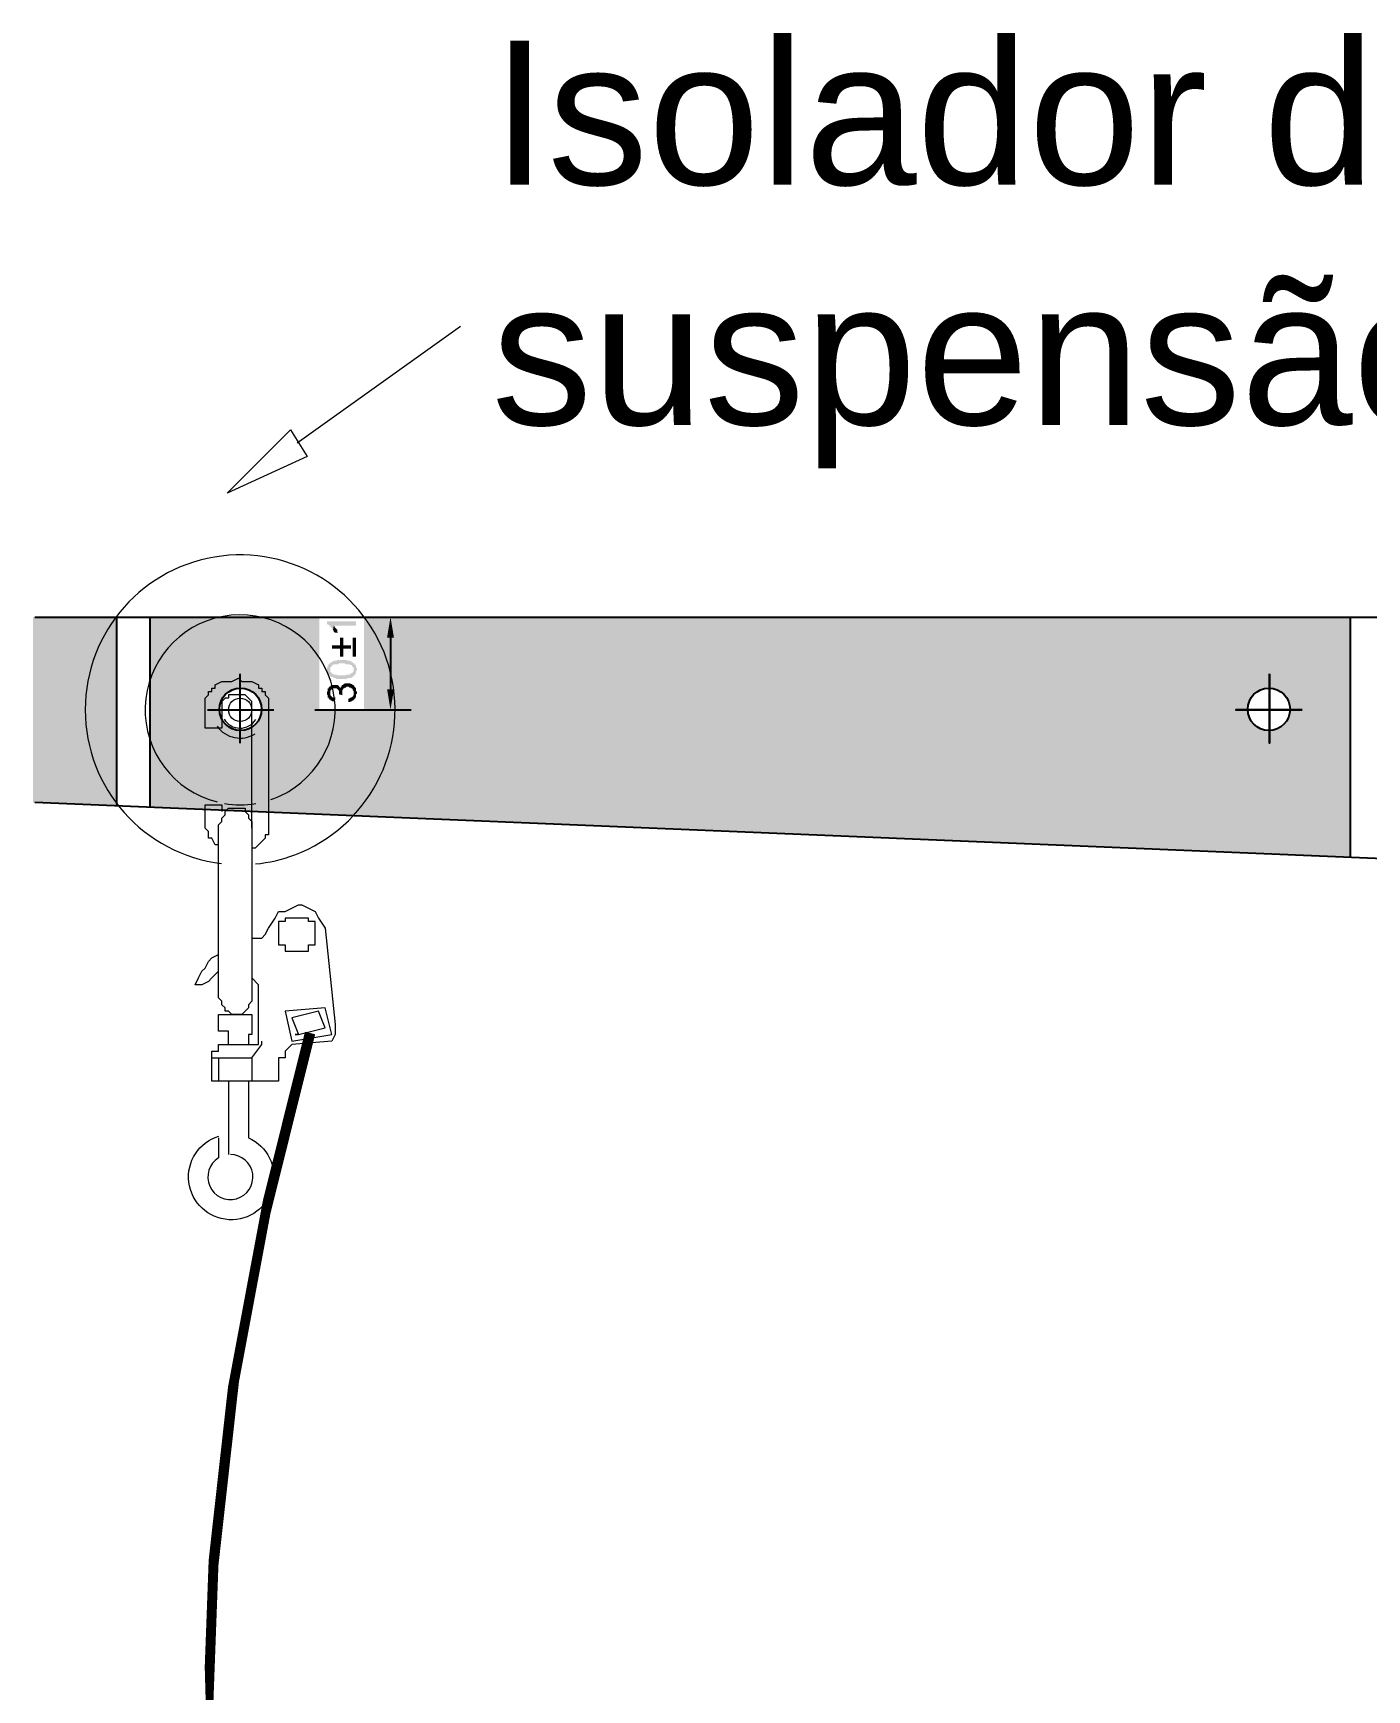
# Model space of a CAD drawing. Header units: millimetres. Extents: x 3949 to 6037, y -1956 to 1273.
# Drawn here: x 4807.42 to 4826.97, y -1433.26 to -1408.98 of the extents above; entities that cross this region are included whole.
import ezdxf

# ---------------------------------------------------------------- set-up
doc = ezdxf.new("R2010")
doc.units = ezdxf.units.MM
doc.layers.add('PADRÃO DE ENTRADA', color=7, linetype='Continuous', lineweight=0)
doc.styles.add('ARIAL', font='arial.ttf')

msp = doc.modelspace()

# ---------------------------------------------------------------- hatches: boundary and pattern name
at = {"layer": 'PADRÃO DE ENTRADA', "transparency": 33554559}
for points in [[(4811.728, -1417.597), (4811.728, -1417.635), (4811.74, -1417.647), (4811.753, -1417.647), (4811.765, -1417.66), (4811.765, -1417.66), (4811.778, -1417.673), (4811.791, -1417.685), (4811.791, -1417.685), (4811.803, -1417.698), (4811.803, -1417.71), (4811.816, -1417.723), (4811.816, -1417.723), (4811.828, -1417.66), (4812.156, -1417.66), (4812.156, -1417.597)], [(4811.816, -1417.723), (4811.828, -1417.736), (4811.828, -1417.748), (4811.841, -1417.761), (4811.891, -1417.761), (4811.891, -1417.761), (4811.879, -1417.748), (4811.879, -1417.723), (4811.866, -1417.71), (4811.866, -1417.71), (4811.854, -1417.698), (4811.854, -1417.698), (4811.841, -1417.685), (4811.841, -1417.673), (4811.828, -1417.66), (4811.828, -1417.66)], [(4811.803, -1417.95), (4811.803, -1418), (4811.917, -1418), (4811.917, -1418.113), (4811.967, -1418.113), (4811.967, -1418), (4812.08, -1418), (4812.08, -1417.95), (4811.967, -1417.95), (4811.967, -1417.836), (4811.917, -1417.836), (4811.917, -1417.95)], [(4811.728, -1418.302), (4811.728, -1418.327), (4811.74, -1418.34), (4811.74, -1418.365), (4811.753, -1418.365), (4811.753, -1418.378), (4811.765, -1418.39), (4811.778, -1418.403), (4811.778, -1418.264), (4811.791, -1418.264), (4811.803, -1418.252), (4811.803, -1418.239), (4811.828, -1418.239), (4811.828, -1418.227), (4811.891, -1418.227), (4811.904, -1418.214), (4811.992, -1418.214), (4812.005, -1418.227), (4812.068, -1418.227), (4812.068, -1418.239), (4812.08, -1418.239), (4812.093, -1418.239), (4812.093, -1418.252), (4812.105, -1418.264), (4812.118, -1418.277), (4812.118, -1418.302), (4812.118, -1418.214), (4812.105, -1418.201), (4812.105, -1418.201), (4812.093, -1418.189), (4812.08, -1418.189), (4812.068, -1418.176), (4812.03, -1418.176), (4812.03, -1418.176), (4812.017, -1418.164), (4811.942, -1418.164), (4811.879, -1418.164), (4811.866, -1418.176), (4811.841, -1418.176), (4811.828, -1418.176), (4811.816, -1418.189), (4811.803, -1418.189), (4811.791, -1418.201), (4811.778, -1418.201), (4811.778, -1418.214), (4811.765, -1418.214), (4811.753, -1418.227), (4811.753, -1418.239), (4811.74, -1418.239), (4811.74, -1418.264), (4811.728, -1418.277), (4811.728, -1418.29)], [(4811.778, -1418.403), (4811.778, -1418.403), (4811.791, -1418.415), (4811.816, -1418.415), (4811.828, -1418.428), (4811.854, -1418.428), (4811.854, -1418.428), (4811.866, -1418.441), (4812.017, -1418.441), (4812.03, -1418.428), (4812.08, -1418.428), (4812.093, -1418.415), (4812.105, -1418.415), (4812.118, -1418.403), (4812.118, -1418.39), (4812.131, -1418.39), (4812.143, -1418.378), (4812.143, -1418.365), (4812.156, -1418.365), (4812.156, -1418.327), (4812.168, -1418.315), (4812.168, -1418.29), (4812.156, -1418.277), (4812.156, -1418.239), (4812.143, -1418.239), (4812.143, -1418.227), (4812.131, -1418.227), (4812.131, -1418.214), (4812.118, -1418.214), (4812.118, -1418.327), (4812.105, -1418.34), (4812.105, -1418.353), (4812.093, -1418.353), (4812.08, -1418.365), (4812.068, -1418.365), (4812.068, -1418.378), (4812.017, -1418.378), (4812.005, -1418.39), (4811.942, -1418.39), (4811.879, -1418.39), (4811.866, -1418.378), (4811.841, -1418.378), (4811.828, -1418.378), (4811.816, -1418.365), (4811.803, -1418.365), (4811.791, -1418.353), (4811.791, -1418.34), (4811.778, -1418.34), (4811.778, -1418.302)], [(4811.728, -1418.642), (4811.728, -1418.667), (4811.74, -1418.68), (4811.74, -1418.718), (4811.753, -1418.718), (4811.753, -1418.73), (4811.765, -1418.73), (4811.765, -1418.743), (4811.778, -1418.642), (4811.778, -1418.617), (4811.791, -1418.604), (4811.791, -1418.592), (4811.803, -1418.592), (4811.816, -1418.579), (4811.841, -1418.579), (4811.866, -1418.579), (4811.879, -1418.592), (4811.891, -1418.592), (4811.891, -1418.604), (4811.904, -1418.617), (4811.904, -1418.667), (4811.917, -1418.567), (4811.904, -1418.554), (4811.904, -1418.541), (4811.891, -1418.541), (4811.891, -1418.541), (4811.879, -1418.529), (4811.791, -1418.529), (4811.791, -1418.541), (4811.778, -1418.541), (4811.778, -1418.554), (4811.765, -1418.554), (4811.753, -1418.567), (4811.753, -1418.579), (4811.74, -1418.579), (4811.74, -1418.617), (4811.728, -1418.63)], [(4811.765, -1418.743), (4811.778, -1418.743), (4811.778, -1418.755), (4811.791, -1418.755), (4811.803, -1418.768), (4811.828, -1418.768), (4811.841, -1418.781), (4811.854, -1418.718), (4811.816, -1418.718), (4811.803, -1418.705), (4811.803, -1418.705), (4811.791, -1418.692), (4811.791, -1418.692), (4811.778, -1418.68), (4811.778, -1418.642)], [(4811.904, -1418.667), (4811.954, -1418.68), (4811.954, -1418.642), (4811.942, -1418.541), (4811.942, -1418.554), (4811.929, -1418.554), (4811.929, -1418.579), (4811.917, -1418.567), (4811.917, -1418.567)], [(4811.942, -1418.541), (4811.954, -1418.642), (4811.954, -1418.604), (4811.967, -1418.592), (4811.967, -1418.579), (4811.979, -1418.579), (4811.992, -1418.567), (4812.005, -1418.567), (4812.017, -1418.554), (4812.03, -1418.554), (4812.042, -1418.554), (4812.055, -1418.567), (4812.08, -1418.567), (4812.08, -1418.579), (4812.093, -1418.579), (4812.105, -1418.592), (4812.105, -1418.604), (4812.118, -1418.617), (4812.118, -1418.743), (4812.131, -1418.743), (4812.131, -1418.73), (4812.143, -1418.73), (4812.143, -1418.718), (4812.156, -1418.705), (4812.156, -1418.667), (4812.168, -1418.655), (4812.168, -1418.63), (4812.156, -1418.617), (4812.156, -1418.579), (4812.143, -1418.567), (4812.143, -1418.567), (4812.131, -1418.554), (4812.131, -1418.541), (4812.118, -1418.541), (4812.118, -1418.529), (4812.105, -1418.529), (4812.093, -1418.516), (4812.08, -1418.516), (4812.08, -1418.516), (4812.068, -1418.504), (4812.03, -1418.504), (4811.992, -1418.504), (4811.979, -1418.516), (4811.967, -1418.516), (4811.967, -1418.529), (4811.954, -1418.529)], [(4812.042, -1418.73), (4812.042, -1418.781), (4812.068, -1418.781), (4812.068, -1418.781), (4812.08, -1418.768), (4812.093, -1418.768), (4812.105, -1418.755), (4812.118, -1418.755), (4812.118, -1418.642), (4812.118, -1418.68), (4812.105, -1418.692), (4812.105, -1418.705), (4812.093, -1418.705), (4812.08, -1418.718), (4812.068, -1418.718), (4812.055, -1418.73)]]:
    msp.add_hatch(color=256, dxfattribs=at).paths.add_polyline_path(points)

# ---------------------------------------------------------------- linework, layer by layer
at = {"layer": 'PADRÃO DE ENTRADA', "color": 150, "lineweight": 5, "true_color": 0x007eff}
msp.add_lwpolyline([(4813.683, -1413.278), (4811.291, -1414.987)], dxfattribs=at)
msp.add_lwpolyline([(4811.438, -1415.182), (4810.266, -1415.719), (4811.193, -1414.791)], close=True, dxfattribs=at)
at = {"layer": 'PADRÃO DE ENTRADA', "lineweight": 5}
for points in [[(4810.679, -1421.153, 0.065293), (4811.255, -1421.019, 8.297944), (4810.184, -1421.148)], [(4810.906, -1420.21, 0.069191), (4811.249, -1420.037, 4.630166), (4810.119, -1420.244)], [(4810.578, -1424.337), (4810.578, -1425.167, -5.545079), (4810.141, -1425.142)], [(4810.139, -1425.167), (4810.139, -1425.46, 7.165871), (4810.313, -1425.411)]]:
    msp.add_lwpolyline(points, format="xyb", dxfattribs=at)
at = {"layer": 'PADRÃO DE ENTRADA', "lineweight": 25}
for points in [[(4807.447, -1417.534), (4864.72, -1417.534), (4864.72, -1420.254), (4837.588, -1421.387), (4837.286, -1423.565), (4834.881, -1423.565), (4834.579, -1421.387), (4807.447, -1420.254)], [(4808.643, -1417.534), (4808.643, -1420.304)], [(4809.134, -1417.534), (4809.134, -1420.317)], [(4811.589, -1417.534), (4812.962, -1417.534)], [(4826.723, -1417.534), (4826.723, -1421.059)], [(4812.659, -1417.836), (4812.659, -1418.592)], [(4810.456, -1419.385), (4810.456, -1418.365)], [(4809.978, -1418.894), (4810.947, -1418.894)], [(4811.551, -1418.894), (4812.962, -1418.894)]]:
    msp.add_lwpolyline(points, dxfattribs=at)
for points in [[(4825.539, -1418.365), (4825.539, -1419.385)], [(4826.018, -1418.894), (4825.048, -1418.894)]]:
    msp.add_lwpolyline(points, close=True, dxfattribs=at)
at = {"layer": 'PADRÃO DE ENTRADA', "lineweight": 5}
for points in [[(4810.627, -1420.627), (4810.627, -1418.772), (4810.578, -1418.723), (4810.529, -1418.674), (4810.48, -1418.674), (4810.432, -1418.674), (4810.383, -1418.674), (4810.334, -1418.674), (4810.285, -1418.674), (4810.285, -1418.723), (4810.236, -1418.723), (4810.188, -1418.772), (4810.188, -1418.821), (4810.188, -1419.162), (4809.943, -1419.162), (4809.943, -1418.772), (4809.943, -1418.723), (4809.992, -1418.674), (4809.992, -1418.625), (4810.041, -1418.625), (4810.041, -1418.577), (4810.09, -1418.577), (4810.09, -1418.528), (4810.188, -1418.479), (4810.236, -1418.479), (4810.334, -1418.479), (4810.432, -1418.43), (4810.48, -1418.479), (4810.578, -1418.479), (4810.627, -1418.479), (4810.725, -1418.528), (4810.725, -1418.577), (4810.773, -1418.577), (4810.773, -1418.625), (4810.822, -1418.625), (4810.822, -1418.674), (4810.871, -1418.723), (4810.871, -1418.772), (4810.871, -1420.627), (4810.871, -1420.676), (4810.871, -1420.725), (4810.822, -1420.725), (4810.822, -1420.774), (4810.773, -1420.822), (4810.725, -1420.871), (4810.676, -1420.92), (4810.627, -1420.92)], [(4810.139, -1420.871), (4810.09, -1420.871), (4810.041, -1420.774), (4809.992, -1420.774), (4809.992, -1420.725), (4809.992, -1420.676), (4809.943, -1420.627), (4809.943, -1420.285), (4810.188, -1420.285), (4810.188, -1420.383)], [(4810.627, -1422.238), (4810.725, -1422.238), (4810.773, -1422.238), (4810.822, -1422.189), (4810.871, -1422.092), (4810.969, -1421.945), (4811.018, -1421.848), (4811.115, -1421.848), (4811.31, -1421.75), (4811.359, -1421.75), (4811.555, -1421.848), (4811.603, -1421.945), (4811.701, -1422.092), (4811.847, -1423.507), (4811.847, -1423.556), (4811.847, -1423.654), (4811.799, -1423.752), (4811.213, -1423.8), (4811.115, -1423.898), (4811.115, -1423.996), (4811.018, -1423.996), (4811.018, -1424.24), (4811.018, -1424.337), (4810.969, -1424.337), (4810.236, -1424.337), (4810.139, -1424.337), (4810.041, -1424.337), (4810.041, -1424.24), (4810.041, -1424.142), (4810.041, -1423.996), (4810.041, -1423.898), (4810.139, -1423.898), (4810.139, -1423.8), (4810.627, -1423.8), (4810.725, -1423.8), (4810.725, -1423.752), (4810.725, -1423.068), (4810.725, -1423.019), (4810.725, -1422.922), (4810.627, -1422.824)], [(4811.018, -1422.092), (4811.018, -1422.092)], [(4811.018, -1422.092), (4811.018, -1422.092)], [(4811.018, -1422.238), (4811.018, -1422.238)], [(4811.018, -1422.238), (4811.018, -1422.238)], [(4810.139, -1422.726), (4810.041, -1422.824), (4809.992, -1422.873), (4809.895, -1422.922), (4809.797, -1422.922), (4809.846, -1422.824), (4809.895, -1422.726), (4809.943, -1422.678), (4809.992, -1422.58), (4810.041, -1422.531), (4810.139, -1422.482)], [(4810.285, -1423.8), (4810.285, -1423.605), (4810.139, -1423.605), (4810.139, -1423.361), (4810.627, -1423.361), (4810.627, -1423.654), (4810.578, -1423.654), (4810.578, -1423.8)], [(4811.213, -1423.41), (4811.213, -1423.41)], [(4810.041, -1423.996), (4810.627, -1423.996), (4810.773, -1423.8), (4810.773, -1423.752)], [(4811.262, -1423.654), (4811.31, -1423.654), (4811.262, -1423.654)], [(4811.799, -1423.752), (4811.799, -1423.752)], [(4811.799, -1423.752), (4811.799, -1423.752)], [(4810.139, -1423.996), (4810.139, -1424.337)], [(4810.627, -1423.996), (4810.627, -1424.337)], [(4811.115, -1423.898), (4811.115, -1423.898)], [(4811.115, -1423.898), (4811.115, -1423.898)], [(4811.213, -1423.8), (4811.213, -1423.8)], [(4811.213, -1423.8), (4811.213, -1423.8)], [(4811.018, -1424.24), (4811.018, -1424.24)], [(4811.018, -1424.24), (4811.018, -1424.24)], [(4810.285, -1424.337), (4810.285, -1425.411)]]:
    msp.add_lwpolyline(points, dxfattribs=at)
for points in [[(4810.383, -1420.334), (4810.432, -1420.334), (4810.48, -1420.334), (4810.529, -1420.334), (4810.529, -1420.383), (4810.578, -1420.432), (4810.578, -1420.481), (4810.627, -1420.529), (4810.627, -1420.578), (4810.627, -1420.627), (4810.627, -1423.068), (4810.627, -1423.117), (4810.627, -1423.166), (4810.578, -1423.215), (4810.578, -1423.263), (4810.529, -1423.312), (4810.48, -1423.361), (4810.432, -1423.361), (4810.383, -1423.361), (4810.334, -1423.361), (4810.285, -1423.312), (4810.236, -1423.312), (4810.236, -1423.263), (4810.188, -1423.215), (4810.188, -1423.166), (4810.139, -1423.117), (4810.139, -1423.068), (4810.139, -1420.627), (4810.139, -1420.578), (4810.188, -1420.529), (4810.188, -1420.481), (4810.236, -1420.432), (4810.236, -1420.383), (4810.285, -1420.334), (4810.334, -1420.334)], [(4811.31, -1421.945), (4811.213, -1421.945), (4811.115, -1421.945), (4811.115, -1421.994), (4811.018, -1421.994), (4811.018, -1422.092), (4811.018, -1422.189), (4811.018, -1422.238), (4811.018, -1422.336), (4811.115, -1422.336), (4811.115, -1422.433), (4811.213, -1422.433), (4811.31, -1422.433), (4811.359, -1422.433), (4811.457, -1422.433), (4811.457, -1422.336), (4811.555, -1422.336), (4811.555, -1422.238), (4811.555, -1422.189), (4811.555, -1422.092), (4811.555, -1421.994), (4811.457, -1421.994), (4811.457, -1421.945), (4811.359, -1421.945)], [(4811.701, -1423.263), (4811.115, -1423.312), (4811.213, -1423.752), (4811.799, -1423.654)], [(4811.603, -1423.312), (4811.213, -1423.41), (4811.31, -1423.654), (4811.701, -1423.556)]]:
    msp.add_lwpolyline(points, close=True, dxfattribs=at)
at = {"layer": 'PADRÃO DE ENTRADA', "color": 1, "lineweight": 0}
msp.add_lwpolyline([(4811.481, -1423.63, 0.154, 0.154, 0), (4810.847, -1426.168, 0.144, 0.144, 0), (4810.358, -1428.78, 0.151, 0.151, 0), (4810.066, -1431.392, 0.146, 0.146, 0), (4809.968, -1434.053, 0, 0, 0), (4810.041, -1436.689, 0.143, 0.143, 0), (4810.505, -1440.277, 0.143, 0.143, 0), (4811.237, -1443.866, 0.143, 0.143, 0), (4812.165, -1447.381, 0.153, 0.153, 0), (4813.825, -1450.969, 0.131, 0.131, 0), (4816.437, -1456.168, 0.138, 0.138, 0), (4818.78, -1458.365, 0.138, 0.138, 0), (4821.563, -1461.197, 0.137, 0.137, 0), (4824.394, -1463.296, 0.137, 0.137, 0), (4826.933, -1465.249, 0.138, 0.138, 0), (4829.716, -1467.836, 0, 0, 0)], format="xyseb", dxfattribs=at)
at = {"layer": 'PADRÃO DE ENTRADA', "lineweight": 25}
for centre in [(4810.461, -1418.886), (4825.532, -1418.886), (4825.532, -1418.886)]:
    msp.add_circle(centre, 0.31, dxfattribs=at)
at = {"layer": 'PADRÃO DE ENTRADA', "lineweight": 5}
msp.add_circle((4810.456, -1418.894), 0.171, dxfattribs=at)
for centre, radius, start, end in [((4810.456, -1418.894), 0.415, 215.174, 302.0003), ((4810.456, -1418.894), 0.269, 210.2776, 327.739), ((4810.456, -1418.896), 1.39, 260.5325, 279.4675)]:
    msp.add_arc(centre, radius, start, end, dxfattribs=at)
at = {"layer": 'PADRÃO DE ENTRADA', "lineweight": 25, "transparency": 33554559}
for points in [[(4807.472, -1417.534), (4807.422, -1417.534), (4807.472, -1420.254)], [(4807.422, -1417.534), (4807.472, -1420.254), (4807.422, -1420.254)], [(4812.609, -1417.836), (4812.71, -1417.836), (4812.659, -1417.534)], [(4812.105, -1418.113), (4812.156, -1418.113), (4812.105, -1417.836), (4812.156, -1417.836)], [(4812.609, -1418.592), (4812.71, -1418.592), (4812.659, -1418.894)]]:
    msp.add_solid(points, dxfattribs=at)
at = {"layer": 'PADRÃO DE ENTRADA', "color": 254, "lineweight": 25, "true_color": 0xdbdbdb, "transparency": 33554559}
for points in [[(4807.447, -1417.534), (4807.447, -1420.254), (4808.643, -1420.254)], [(4807.447, -1417.534), (4808.643, -1417.534), (4808.643, -1420.254)], [(4809.134, -1417.534), (4809.134, -1418.579), (4811.614, -1418.579)], [(4809.134, -1417.534), (4811.614, -1417.534), (4811.614, -1418.579)], [(4812.269, -1417.534), (4812.269, -1418.579), (4826.723, -1418.579)], [(4812.269, -1417.534), (4826.723, -1417.534), (4826.723, -1418.579)], [(4809.134, -1418.579), (4809.134, -1418.604), (4810.343, -1418.604)], [(4809.134, -1418.579), (4810.456, -1418.579), (4810.343, -1418.604)], [(4809.134, -1418.604), (4809.134, -1418.667), (4810.242, -1418.667)], [(4809.134, -1418.604), (4810.343, -1418.604), (4810.242, -1418.667)], [(4810.456, -1418.579), (4810.582, -1418.604), (4811.614, -1418.604)], [(4810.456, -1418.579), (4811.614, -1418.579), (4811.614, -1418.604)], [(4810.582, -1418.604), (4810.683, -1418.667), (4811.614, -1418.667)], [(4810.582, -1418.604), (4811.614, -1418.604), (4811.614, -1418.667)], [(4812.269, -1418.579), (4812.269, -1418.604), (4825.413, -1418.604)], [(4812.269, -1418.579), (4825.539, -1418.579), (4825.413, -1418.604)], [(4812.269, -1418.604), (4812.269, -1418.667), (4825.313, -1418.667)], [(4812.269, -1418.604), (4825.413, -1418.604), (4825.313, -1418.667)], [(4825.539, -1418.579), (4825.653, -1418.604), (4826.723, -1418.604)], [(4825.539, -1418.579), (4826.723, -1418.579), (4826.723, -1418.604)], [(4825.653, -1418.604), (4825.753, -1418.667), (4826.723, -1418.667)], [(4825.653, -1418.604), (4826.723, -1418.604), (4826.723, -1418.667)], [(4809.134, -1418.667), (4809.134, -1418.768), (4810.179, -1418.768)], [(4809.134, -1418.667), (4810.242, -1418.667), (4810.179, -1418.768)], [(4809.134, -1418.768), (4809.134, -1418.894), (4810.154, -1418.894)], [(4809.134, -1418.768), (4810.179, -1418.768), (4810.154, -1418.894)], [(4809.134, -1418.894), (4809.134, -1419.007), (4810.179, -1419.007)], [(4809.134, -1418.894), (4810.154, -1418.894), (4810.179, -1419.007)], [(4810.683, -1418.667), (4810.746, -1418.768), (4811.614, -1418.768)], [(4810.683, -1418.667), (4811.614, -1418.667), (4811.614, -1418.768)], [(4810.746, -1418.768), (4810.771, -1418.894), (4811.614, -1418.894)], [(4810.746, -1418.768), (4811.614, -1418.768), (4811.614, -1418.894)], [(4810.771, -1418.894), (4810.746, -1419.007), (4825.25, -1419.007)], [(4810.771, -1418.894), (4825.225, -1418.894), (4825.25, -1419.007)], [(4812.269, -1418.667), (4812.269, -1418.768), (4825.25, -1418.768)], [(4812.269, -1418.667), (4825.313, -1418.667), (4825.25, -1418.768)], [(4812.269, -1418.768), (4812.269, -1418.894), (4825.225, -1418.894)], [(4812.269, -1418.768), (4825.25, -1418.768), (4825.225, -1418.894)], [(4825.753, -1418.667), (4825.816, -1418.768), (4826.723, -1418.768)], [(4825.753, -1418.667), (4826.723, -1418.667), (4826.723, -1418.768)], [(4825.816, -1418.768), (4825.841, -1418.894), (4826.723, -1418.894)], [(4825.816, -1418.768), (4826.723, -1418.768), (4826.723, -1418.894)], [(4825.841, -1418.894), (4825.816, -1419.007), (4826.723, -1419.007)], [(4825.841, -1418.894), (4826.723, -1418.894), (4826.723, -1419.007)], [(4809.134, -1419.007), (4809.134, -1419.108), (4810.242, -1419.108)], [(4809.134, -1419.007), (4810.179, -1419.007), (4810.242, -1419.108)], [(4809.134, -1419.108), (4809.134, -1419.171), (4810.343, -1419.171)], [(4809.134, -1419.108), (4810.242, -1419.108), (4810.343, -1419.171)], [(4810.683, -1419.108), (4810.582, -1419.171), (4825.413, -1419.171)], [(4810.746, -1419.007), (4810.683, -1419.108), (4825.313, -1419.108)], [(4810.683, -1419.108), (4825.313, -1419.108), (4825.413, -1419.171)], [(4810.746, -1419.007), (4825.25, -1419.007), (4825.313, -1419.108)], [(4825.753, -1419.108), (4825.653, -1419.171), (4826.723, -1419.171)], [(4825.816, -1419.007), (4825.753, -1419.108), (4826.723, -1419.108)], [(4825.753, -1419.108), (4826.723, -1419.108), (4826.723, -1419.171)], [(4825.816, -1419.007), (4826.723, -1419.007), (4826.723, -1419.108)], [(4809.134, -1419.171), (4809.134, -1419.196), (4810.456, -1419.196)], [(4809.134, -1419.171), (4810.343, -1419.171), (4810.456, -1419.196)], [(4809.134, -1419.196), (4809.134, -1420.317), (4826.723, -1420.317)], [(4809.134, -1419.196), (4826.723, -1419.196), (4826.723, -1420.317)], [(4810.582, -1419.171), (4810.456, -1419.196), (4825.539, -1419.196)], [(4810.582, -1419.171), (4825.413, -1419.171), (4825.539, -1419.196)], [(4825.653, -1419.171), (4825.539, -1419.196), (4826.723, -1419.196)], [(4825.653, -1419.171), (4826.723, -1419.171), (4826.723, -1419.196)], [(4807.447, -1420.254), (4808.643, -1420.254), (4808.643, -1420.304)], [(4809.134, -1420.317), (4826.723, -1420.317), (4826.723, -1421.059)]]:
    msp.add_solid(points, dxfattribs=at)

# ---------------------------------------------------------------- texts
at = {"layer": 'PADRÃO DE ENTRADA', "color": 30, "insert": (4814.141, -1409.089), "char_height": 2.11077, "width": 19.78828, "attachment_point": 1, "style": 'ARIAL'}
msp.add_mtext('Isolador de suspensão', dxfattribs=at)

doc.saveas('drawing.dxf')
